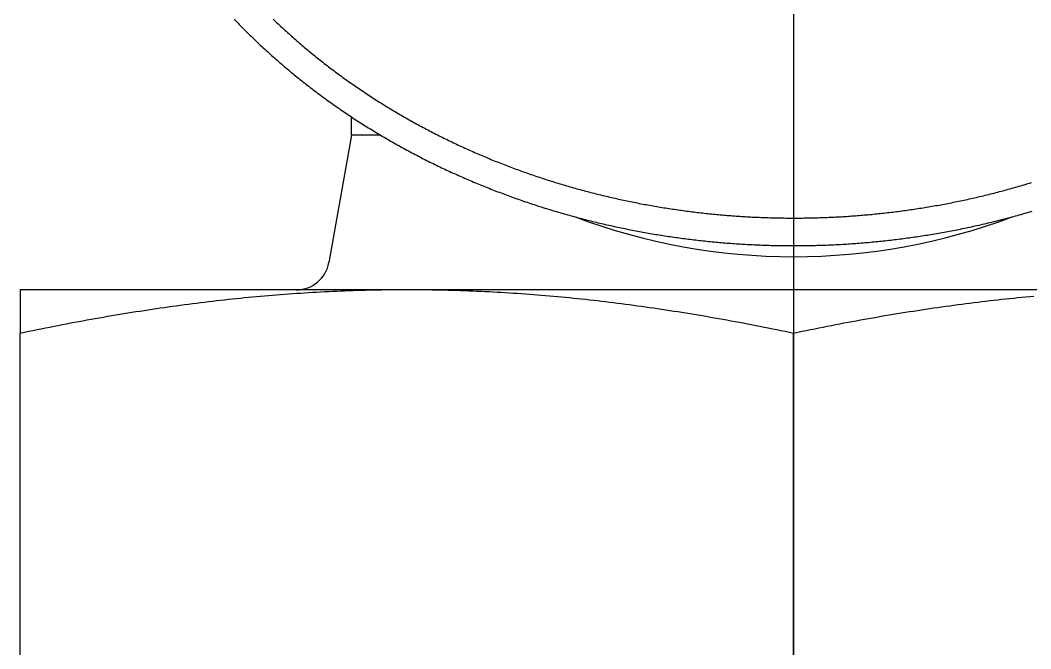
# Model space of a CAD drawing. Extents: x -15.1 to 49.4, y -18.2 to 42.
# Drawn here: x 33.95 to 43.09, y 25.25 to 30.94 of the extents above; entities that cross this region are included whole.
import ezdxf

# ---------------------------------------------------------------- set-up
doc = ezdxf.new("R2010")
doc.units = 0
doc.linetypes.add('CENTER', pattern=[50.8, 31.75, -6.35, 6.35, -6.35])
doc.layers.get('0').update_dxf_attribs({"linetype": 'CONTINUOUS'})
doc.layers.add('CENTER', color=1, linetype='CENTER')

msp = doc.modelspace()

# ---------------------------------------------------------------- linework, layer by layer
at = {"color": 7, "linetype": 'CONTINUOUS'}
for p, q in [((36.946717, 29.9), (36.946717, 30.064752)), ((36.946717, 29.9), (36.740871, 28.747263)), ((37.20948, 29.9), (36.946717, 29.9)), ((47.946717, 28.5), (33.946717, 28.5)), ((33.946717, 28.5), (33.946717, 28.105855)), ((33.946717, 11), (33.946717, 28.105855)), ((40.946717, 11), (40.946717, 28.105855))]:
    msp.add_line(p, q, dxfattribs=at)
at = {"color": 7}
for points in [[(35.8833, 30.9513, 0), (35.8949, 30.9391, 0), (35.9066, 30.927, 0), (35.9183, 30.9148, 0), (35.93, 30.9027, 0), (35.9418, 30.8907, 0), (35.9536, 30.8786, 0), (35.9655, 30.8667, 0), (35.9773, 30.8547, 0), (35.9892, 30.8428, 0), (36.0012, 30.8309, 0), (36.0132, 30.819, 0), (36.0252, 30.8072, 0), (36.0372, 30.7954, 0), (36.0493, 30.7837, 0), (36.0614, 30.772, 0), (36.0736, 30.7603, 0), (36.0858, 30.7487, 0), (36.098, 30.7371, 0), (36.1102, 30.7255, 0), (36.1225, 30.7139, 0), (36.1348, 30.7024, 0), (36.1471, 30.691, 0), (36.1595, 30.6795, 0), (36.1719, 30.6681, 0), (36.1844, 30.6568, 0), (36.1968, 30.6455, 0), (36.2093, 30.6342, 0), (36.2219, 30.6229, 0), (36.2344, 30.6117, 0), (36.247, 30.6005, 0), (36.2596, 30.5894, 0), (36.2723, 30.5782, 0), (36.285, 30.5672, 0), (36.2977, 30.5561, 0), (36.3105, 30.5451, 0), (36.3232, 30.5341, 0), (36.336, 30.5232, 0), (36.3489, 30.5123, 0), (36.3618, 30.5014, 0), (36.3747, 30.4906, 0), (36.3876, 30.4798, 0), (36.4005, 30.469, 0), (36.4135, 30.4583, 0), (36.4265, 30.4476, 0), (36.4396, 30.437, 0), (36.4527, 30.4264, 0), (36.4658, 30.4158, 0), (36.4789, 30.4052, 0), (36.4921, 30.3947, 0), (36.5053, 30.3843, 0), (36.5185, 30.3738, 0), (36.5317, 30.3634, 0), (36.545, 30.353, 0), (36.5583, 30.3427, 0), (36.5716, 30.3324, 0), (36.585, 30.3222, 0), (36.5984, 30.3119, 0), (36.6118, 30.3018, 0), (36.6252, 30.2916, 0), (36.6387, 30.2815, 0), (36.6522, 30.2714, 0), (36.6657, 30.2614, 0), (36.6792, 30.2514, 0), (36.6928, 30.2414, 0), (36.7064, 30.2315, 0), (36.72, 30.2216, 0), (36.7337, 30.2117, 0), (36.7474, 30.2019, 0), (36.7611, 30.1921, 0), (36.7748, 30.1824, 0), (36.7886, 30.1727, 0), (36.8023, 30.163, 0), (36.8162, 30.1533, 0), (36.83, 30.1437, 0), (36.8438, 30.1342, 0), (36.8577, 30.1246, 0), (36.8716, 30.1151, 0), (36.8856, 30.1057, 0), (36.8995, 30.0963, 0), (36.9135, 30.0869, 0), (36.9275, 30.0775, 0), (36.9415, 30.0682, 0), (36.9556, 30.0589, 0), (36.9696, 30.0497, 0), (36.9837, 30.0405, 0), (36.9979, 30.0313, 0), (37.012, 30.0222, 0), (37.0262, 30.0131, 0), (37.0404, 30.0041, 0), (37.0546, 29.9951, 0), (37.0688, 29.9861, 0), (37.0831, 29.9771, 0), (37.0973, 29.9682, 0), (37.1116, 29.9594, 0), (37.126, 29.9505, 0), (37.1403, 29.9417, 0), (37.1547, 29.933, 0), (37.1691, 29.9243, 0), (37.1835, 29.9156, 0), (37.1979, 29.9069, 0), (37.2123, 29.8983, 0), (37.2268, 29.8898, 0), (37.2413, 29.8812, 0), (37.2558, 29.8727, 0), (37.2704, 29.8643, 0), (37.2849, 29.8558, 0), (37.2995, 29.8475, 0), (37.3141, 29.8391, 0), (37.3287, 29.8308, 0), (37.3433, 29.8225, 0), (37.358, 29.8143, 0), (37.3727, 29.8061, 0), (37.3874, 29.7979, 0), (37.4021, 29.7898, 0), (37.4168, 29.7817, 0), (37.4315, 29.7737, 0), (37.4463, 29.7657, 0), (37.4611, 29.7577, 0), (37.4759, 29.7497, 0), (37.4907, 29.7418, 0), (37.5056, 29.734, 0), (37.5204, 29.7262, 0), (37.5353, 29.7184, 0), (37.5502, 29.7106, 0), (37.5651, 29.7029, 0), (37.58, 29.6952, 0), (37.595, 29.6876, 0), (37.61, 29.68, 0), (37.6249, 29.6724, 0), (37.6399, 29.6649, 0), (37.655, 29.6574, 0), (37.67, 29.65, 0), (37.685, 29.6426, 0), (37.7001, 29.6352, 0), (37.7152, 29.6279, 0), (37.7303, 29.6206, 0), (37.7454, 29.6133, 0), (37.7605, 29.6061, 0), (37.7757, 29.5989, 0), (37.7908, 29.5918, 0), (37.806, 29.5847, 0), (37.8212, 29.5776, 0), (37.8364, 29.5706, 0), (37.8516, 29.5636, 0), (37.8668, 29.5566, 0), (37.8821, 29.5497, 0), (37.8974, 29.5428, 0), (37.9126, 29.5359, 0), (37.9279, 29.5291, 0), (37.9432, 29.5224, 0), (37.9586, 29.5156, 0), (37.9739, 29.5089, 0), (37.9892, 29.5023, 0), (38.0046, 29.4956, 0), (38.02, 29.4891, 0), (38.0354, 29.4825, 0), (38.0508, 29.476, 0), (38.0662, 29.4695, 0), (38.0817, 29.4631, 0), (38.0971, 29.4567, 0), (38.1126, 29.4503, 0), (38.1281, 29.444, 0), (38.1436, 29.4377, 0), (38.1591, 29.4315, 0), (38.1746, 29.4252, 0), (38.1901, 29.4191, 0), (38.2057, 29.4129, 0), (38.2212, 29.4068, 0), (38.2368, 29.4008, 0), (38.2524, 29.3947, 0), (38.268, 29.3887, 0), (38.2836, 29.3828, 0), (38.2992, 29.3769, 0), (38.3148, 29.371, 0), (38.3305, 29.3652, 0), (38.3462, 29.3593, 0), (38.3618, 29.3536, 0), (38.3775, 29.3478, 0), (38.3932, 29.3421, 0), (38.4089, 29.3365, 0), (38.4247, 29.3309, 0), (38.4404, 29.3253, 0), (38.4561, 29.3197, 0), (38.4719, 29.3142, 0), (38.4877, 29.3088, 0), (38.5035, 29.3033, 0), (38.5193, 29.2979, 0), (38.5351, 29.2925, 0), (38.5509, 29.2872, 0), (38.5667, 29.2819, 0), (38.5826, 29.2767, 0), (38.5984, 29.2715, 0), (38.6143, 29.2663, 0), (38.6301, 29.2611, 0), (38.646, 29.256, 0), (38.6619, 29.251, 0), (38.6778, 29.2459, 0), (38.6938, 29.2409, 0), (38.7097, 29.236, 0), (38.7256, 29.2311, 0), (38.7416, 29.2262, 0), (38.7575, 29.2213, 0), (38.7735, 29.2165, 0), (38.7895, 29.2117, 0), (38.8055, 29.207, 0), (38.8215, 29.2023, 0), (38.8375, 29.1976, 0), (38.8535, 29.193, 0), (38.8695, 29.1884, 0), (38.8856, 29.1838, 0), (38.9016, 29.1793, 0), (38.9177, 29.1748, 0), (38.9338, 29.1704, 0), (38.9499, 29.166, 0), (38.9659, 29.1616, 0), (38.982, 29.1573, 0), (38.9982, 29.153, 0), (39.0143, 29.1487, 0), (39.0304, 29.1445, 0), (39.0465, 29.1403, 0), (39.0627, 29.1361, 0), (39.0788, 29.132, 0), (39.095, 29.1279, 0), (39.1112, 29.1239, 0), (39.1273, 29.1198, 0), (39.1435, 29.1159, 0), (39.1597, 29.1119, 0), (39.1759, 29.108, 0), (39.1921, 29.1042, 0), (39.2084, 29.1003, 0), (39.2246, 29.0965, 0), (39.2408, 29.0928, 0), (39.2571, 29.0891, 0), (39.2733, 29.0854, 0), (39.2896, 29.0817, 0), (39.3059, 29.0781, 0), (39.3222, 29.0745, 0), (39.3384, 29.071, 0), (39.3547, 29.0675, 0), (39.371, 29.064, 0), (39.3873, 29.0606, 0), (39.4037, 29.0572, 0), (39.42, 29.0539, 0), (39.4363, 29.0505, 0), (39.4526, 29.0473, 0), (39.469, 29.044, 0), (39.4853, 29.0408, 0), (39.5017, 29.0376, 0), (39.5181, 29.0345, 0), (39.5344, 29.0314, 0), (39.5508, 29.0283, 0), (39.5672, 29.0253, 0), (39.5836, 29.0223, 0), (39.6, 29.0193, 0), (39.6164, 29.0164, 0), (39.6328, 29.0135, 0), (39.6492, 29.0107, 0), (39.6657, 29.0079, 0), (39.6821, 29.0051, 0), (39.6985, 29.0023, 0), (39.715, 28.9996, 0), (39.7314, 28.997, 0), (39.7479, 28.9943, 0), (39.7643, 28.9918, 0), (39.7808, 28.9892, 0), (39.7973, 28.9867, 0), (39.8137, 28.9842, 0), (39.8302, 28.9817, 0), (39.8467, 28.9793, 0), (39.8632, 28.9769, 0), (39.8797, 28.9746, 0), (39.8962, 28.9723, 0), (39.9127, 28.97, 0), (39.9292, 28.9678, 0), (39.9457, 28.9656, 0), (39.9622, 28.9634, 0), (39.9788, 28.9613, 0), (39.9953, 28.9592, 0), (40.0118, 28.9572, 0), (40.0284, 28.9552, 0), (40.0449, 28.9532, 0), (40.0615, 28.9512, 0), (40.078, 28.9493, 0), (40.0946, 28.9475, 0), (40.1111, 28.9456, 0), (40.1277, 28.9438, 0), (40.1443, 28.9421, 0), (40.1608, 28.9403, 0), (40.1774, 28.9387, 0), (40.194, 28.937, 0), (40.2106, 28.9354, 0), (40.2271, 28.9338, 0), (40.2437, 28.9323, 0), (40.2603, 28.9307, 0), (40.2769, 28.9293, 0), (40.2935, 28.9278, 0), (40.3101, 28.9264, 0), (40.3267, 28.9251, 0), (40.3433, 28.9237, 0), (40.36, 28.9225, 0), (40.3766, 28.9212, 0), (40.3932, 28.92, 0), (40.4098, 28.9188, 0), (40.4264, 28.9176, 0), (40.4431, 28.9165, 0), (40.4597, 28.9155, 0), (40.4763, 28.9144, 0), (40.4929, 28.9134, 0), (40.5096, 28.9125, 0), (40.5262, 28.9115, 0), (40.5428, 28.9106, 0), (40.5595, 28.9098, 0), (40.5761, 28.9089, 0), (40.5927, 28.9082, 0), (40.6094, 28.9074, 0), (40.626, 28.9067, 0), (40.6427, 28.906, 0), (40.6593, 28.9054, 0), (40.6759, 28.9048, 0), (40.6926, 28.9042, 0), (40.7092, 28.9036, 0), (40.7259, 28.9031, 0), (40.7425, 28.9027, 0), (40.7592, 28.9023, 0), (40.7758, 28.9019, 0), (40.7925, 28.9015, 0), (40.8091, 28.9012, 0), (40.8258, 28.9009, 0), (40.8424, 28.9007, 0), (40.8591, 28.9004, 0), (40.8757, 28.9003, 0), (40.8924, 28.9001, 0), (40.909, 28.9, 0), (40.9257, 28.9, 0), (40.9424, 28.8999, 0), (40.959, 28.8999, 0), (40.9757, 28.9, 0), (40.9923, 28.9001, 0), (41.009, 28.9002, 0), (41.0256, 28.9003, 0), (41.0423, 28.9005, 0), (41.059, 28.9007, 0), (41.0756, 28.901, 0), (41.0923, 28.9013, 0), (41.109, 28.9016, 0), (41.1256, 28.902, 0), (41.1423, 28.9024, 0), (41.1589, 28.9029, 0), (41.1756, 28.9033, 0), (41.1923, 28.9038, 0), (41.2089, 28.9044, 0), (41.2256, 28.905, 0), (41.2423, 28.9056, 0), (41.2589, 28.9063, 0), (41.2756, 28.907, 0), (41.2922, 28.9077, 0), (41.3089, 28.9085, 0), (41.3256, 28.9093, 0), (41.3422, 28.9101, 0), (41.3589, 28.911, 0), (41.3756, 28.9119, 0), (41.3922, 28.9129, 0), (41.4089, 28.9139, 0), (41.4256, 28.9149, 0), (41.4422, 28.9159, 0), (41.4589, 28.917, 0), (41.4756, 28.9182, 0), (41.4922, 28.9193, 0), (41.5089, 28.9206, 0), (41.5255, 28.9218, 0), (41.5422, 28.9231, 0), (41.5589, 28.9244, 0), (41.5755, 28.9258, 0), (41.5922, 28.9271, 0), (41.6088, 28.9286, 0), (41.6255, 28.93, 0), (41.6422, 28.9315, 0), (41.6588, 28.9331, 0), (41.6755, 28.9347, 0), (41.6921, 28.9363, 0), (41.7088, 28.9379, 0), (41.7255, 28.9396, 0), (41.7421, 28.9413, 0), (41.7588, 28.9431, 0), (41.7754, 28.9449, 0), (41.7921, 28.9467, 0), (41.8087, 28.9486, 0), (41.8254, 28.9505, 0), (41.842, 28.9524, 0), (41.8587, 28.9544, 0), (41.8753, 28.9564, 0), (41.892, 28.9585, 0), (41.9086, 28.9606, 0), (41.9253, 28.9627, 0), (41.9419, 28.9648, 0), (41.9586, 28.967, 0), (41.9752, 28.9693, 0), (41.9919, 28.9716, 0), (42.0085, 28.9739, 0), (42.0251, 28.9762, 0), (42.0418, 28.9786, 0), (42.0584, 28.981, 0), (42.0751, 28.9835, 0), (42.0917, 28.986, 0), (42.1084, 28.9885, 0), (42.125, 28.9911, 0), (42.1417, 28.9937, 0), (42.1583, 28.9963, 0), (42.1749, 28.999, 0), (42.1916, 29.0018, 0), (42.2082, 29.0045, 0), (42.2249, 29.0073, 0), (42.2415, 29.0102, 0), (42.2581, 29.013, 0), (42.2748, 29.0159, 0), (42.2914, 29.0189, 0), (42.3081, 29.0219, 0), (42.3247, 29.0249, 0), (42.3413, 29.028, 0), (42.358, 29.0311, 0), (42.3746, 29.0342, 0), (42.3912, 29.0374, 0), (42.4079, 29.0406, 0), (42.4245, 29.0439, 0), (42.4412, 29.0472, 0), (42.4578, 29.0505, 0), (42.4744, 29.0539, 0), (42.4911, 29.0573, 0), (42.5077, 29.0608, 0), (42.5243, 29.0643, 0), (42.541, 29.0678, 0), (42.5576, 29.0714, 0), (42.5742, 29.075, 0), (42.5908, 29.0787, 0), (42.6075, 29.0824, 0), (42.6241, 29.0861, 0), (42.6407, 29.0899, 0), (42.6574, 29.0937, 0), (42.674, 29.0976, 0), (42.6906, 29.1015, 0), (42.7072, 29.1054, 0), (42.7239, 29.1094, 0), (42.7405, 29.1134, 0), (42.7571, 29.1175, 0), (42.7737, 29.1216, 0), (42.7904, 29.1257, 0), (42.807, 29.1299, 0), (42.8236, 29.1341, 0), (42.8402, 29.1384, 0), (42.8568, 29.1427, 0), (42.8735, 29.147, 0), (42.8901, 29.1514, 0), (42.9067, 29.1559, 0), (42.9233, 29.1603, 0), (42.9399, 29.1648, 0), (42.9565, 29.1694, 0), (42.9732, 29.174, 0), (42.9898, 29.1786, 0), (43.0064, 29.1833, 0), (43.023, 29.188, 0), (43.0396, 29.1928, 0), (43.0562, 29.1976, 0), (43.0728, 29.2025, 0), (43.0894, 29.2074, 0), (43.106, 29.2123, 0)], [(36.2349, 30.952, 0), (36.2466, 30.9408, 0), (36.2582, 30.9296, 0), (36.2699, 30.9185, 0), (36.2817, 30.9074, 0), (36.2934, 30.8964, 0), (36.3052, 30.8854, 0), (36.3171, 30.8744, 0), (36.3289, 30.8634, 0), (36.3408, 30.8525, 0), (36.3527, 30.8416, 0), (36.3647, 30.8307, 0), (36.3766, 30.8199, 0), (36.3887, 30.8091, 0), (36.4007, 30.7984, 0), (36.4128, 30.7877, 0), (36.4249, 30.777, 0), (36.437, 30.7663, 0), (36.4492, 30.7557, 0), (36.4614, 30.7451, 0), (36.4736, 30.7346, 0), (36.4858, 30.724, 0), (36.4981, 30.7135, 0), (36.5104, 30.7031, 0), (36.5228, 30.6927, 0), (36.5352, 30.6823, 0), (36.5476, 30.6719, 0), (36.56, 30.6616, 0), (36.5724, 30.6513, 0), (36.5849, 30.6411, 0), (36.5974, 30.6308, 0), (36.61, 30.6207, 0), (36.6226, 30.6105, 0), (36.6352, 30.6004, 0), (36.6478, 30.5903, 0), (36.6605, 30.5802, 0), (36.6731, 30.5702, 0), (36.6859, 30.5602, 0), (36.6986, 30.5503, 0), (36.7114, 30.5404, 0), (36.7242, 30.5305, 0), (36.737, 30.5206, 0), (36.7498, 30.5108, 0), (36.7627, 30.5011, 0), (36.7756, 30.4913, 0), (36.7885, 30.4816, 0), (36.8015, 30.4719, 0), (36.8145, 30.4623, 0), (36.8275, 30.4527, 0), (36.8405, 30.4431, 0), (36.8536, 30.4336, 0), (36.8667, 30.4241, 0), (36.8798, 30.4146, 0), (36.8929, 30.4052, 0), (36.9061, 30.3957, 0), (36.9193, 30.3864, 0), (36.9325, 30.3771, 0), (36.9458, 30.3678, 0), (36.959, 30.3585, 0), (36.9723, 30.3493, 0), (36.9856, 30.3401, 0), (36.999, 30.3309, 0), (37.0123, 30.3218, 0), (37.0257, 30.3127, 0), (37.0391, 30.3036, 0), (37.0526, 30.2946, 0), (37.066, 30.2856, 0), (37.0795, 30.2767, 0), (37.093, 30.2678, 0), (37.1066, 30.2589, 0), (37.1201, 30.25, 0), (37.1337, 30.2412, 0), (37.1473, 30.2325, 0), (37.1609, 30.2237, 0), (37.1746, 30.215, 0), (37.1882, 30.2063, 0), (37.2019, 30.1977, 0), (37.2156, 30.1891, 0), (37.2294, 30.1805, 0), (37.2431, 30.172, 0), (37.2569, 30.1635, 0), (37.2707, 30.155, 0), (37.2845, 30.1466, 0), (37.2984, 30.1382, 0), (37.3122, 30.1299, 0), (37.3261, 30.1216, 0), (37.34, 30.1133, 0), (37.3539, 30.105, 0), (37.3679, 30.0968, 0), (37.3819, 30.0886, 0), (37.3958, 30.0805, 0), (37.4099, 30.0724, 0), (37.4239, 30.0643, 0), (37.4379, 30.0563, 0), (37.452, 30.0483, 0), (37.4661, 30.0403, 0), (37.4802, 30.0324, 0), (37.4943, 30.0245, 0), (37.5085, 30.0166, 0), (37.5226, 30.0088, 0), (37.5368, 30.001, 0), (37.551, 29.9933, 0), (37.5652, 29.9856, 0), (37.5795, 29.9779, 0), (37.5937, 29.9702, 0), (37.608, 29.9626, 0), (37.6223, 29.9551, 0), (37.6366, 29.9475, 0), (37.6509, 29.94, 0), (37.6653, 29.9326, 0), (37.6797, 29.9251, 0), (37.694, 29.9177, 0), (37.7084, 29.9104, 0), (37.7229, 29.9031, 0), (37.7373, 29.8958, 0), (37.7517, 29.8885, 0), (37.7662, 29.8813, 0), (37.7807, 29.8741, 0), (37.7952, 29.867, 0), (37.8097, 29.8599, 0), (37.8242, 29.8528, 0), (37.8388, 29.8458, 0), (37.8534, 29.8388, 0), (37.8679, 29.8318, 0), (37.8825, 29.8249, 0), (37.8971, 29.818, 0), (37.9118, 29.8112, 0), (37.9264, 29.8044, 0), (37.9411, 29.7976, 0), (37.9557, 29.7908, 0), (37.9704, 29.7841, 0), (37.9851, 29.7775, 0), (37.9998, 29.7708, 0), (38.0146, 29.7642, 0), (38.0293, 29.7576, 0), (38.0441, 29.7511, 0), (38.0589, 29.7446, 0), (38.0737, 29.7382, 0), (38.0885, 29.7317, 0), (38.1033, 29.7254, 0), (38.1181, 29.719, 0), (38.133, 29.7127, 0), (38.1478, 29.7064, 0), (38.1627, 29.7002, 0), (38.1776, 29.694, 0), (38.1925, 29.6878, 0), (38.2074, 29.6816, 0), (38.2223, 29.6755, 0), (38.2373, 29.6695, 0), (38.2522, 29.6634, 0), (38.2672, 29.6575, 0), (38.2822, 29.6515, 0), (38.2972, 29.6456, 0), (38.3122, 29.6397, 0), (38.3272, 29.6338, 0), (38.3423, 29.628, 0), (38.3573, 29.6222, 0), (38.3724, 29.6165, 0), (38.3875, 29.6108, 0), (38.4026, 29.6051, 0), (38.4177, 29.5995, 0), (38.4328, 29.5939, 0), (38.4479, 29.5883, 0), (38.4631, 29.5828, 0), (38.4782, 29.5773, 0), (38.4934, 29.5718, 0), (38.5086, 29.5664, 0), (38.5237, 29.561, 0), (38.5389, 29.5556, 0), (38.5542, 29.5503, 0), (38.5694, 29.545, 0), (38.5846, 29.5398, 0), (38.5999, 29.5346, 0), (38.6151, 29.5294, 0), (38.6304, 29.5242, 0), (38.6457, 29.5191, 0), (38.661, 29.5141, 0), (38.6763, 29.509, 0), (38.6916, 29.504, 0), (38.7069, 29.4991, 0), (38.7223, 29.4941, 0), (38.7376, 29.4892, 0), (38.753, 29.4844, 0), (38.7684, 29.4795, 0), (38.7837, 29.4748, 0), (38.7991, 29.47, 0), (38.8145, 29.4653, 0), (38.83, 29.4606, 0), (38.8454, 29.4559, 0), (38.8608, 29.4513, 0), (38.8763, 29.4468, 0), (38.8917, 29.4422, 0), (38.9072, 29.4377, 0), (38.9227, 29.4332, 0), (38.9381, 29.4288, 0), (38.9536, 29.4244, 0), (38.9692, 29.42, 0), (38.9847, 29.4157, 0), (39.0002, 29.4114, 0), (39.0157, 29.4071, 0), (39.0313, 29.4029, 0), (39.0468, 29.3987, 0), (39.0624, 29.3946, 0), (39.078, 29.3904, 0), (39.0935, 29.3864, 0), (39.1091, 29.3823, 0), (39.1247, 29.3783, 0), (39.1403, 29.3743, 0), (39.156, 29.3704, 0), (39.1716, 29.3664, 0), (39.1872, 29.3626, 0), (39.2029, 29.3587, 0), (39.2185, 29.3549, 0), (39.2342, 29.3511, 0), (39.2498, 29.3474, 0), (39.2655, 29.3437, 0), (39.2812, 29.34, 0), (39.2969, 29.3364, 0), (39.3126, 29.3328, 0), (39.3283, 29.3293, 0), (39.344, 29.3257, 0), (39.3598, 29.3222, 0), (39.3755, 29.3188, 0), (39.3912, 29.3154, 0), (39.407, 29.312, 0), (39.4227, 29.3086, 0), (39.4385, 29.3053, 0), (39.4543, 29.302, 0), (39.4701, 29.2988, 0), (39.4858, 29.2956, 0), (39.5016, 29.2924, 0), (39.5174, 29.2893, 0), (39.5333, 29.2862, 0), (39.5491, 29.2831, 0), (39.5649, 29.2801, 0), (39.5807, 29.2771, 0), (39.5966, 29.2741, 0), (39.6124, 29.2712, 0), (39.6282, 29.2683, 0), (39.6441, 29.2654, 0), (39.66, 29.2626, 0), (39.6758, 29.2598, 0), (39.6917, 29.257, 0), (39.7076, 29.2543, 0), (39.7235, 29.2516, 0), (39.7394, 29.249, 0), (39.7553, 29.2464, 0), (39.7712, 29.2438, 0), (39.7871, 29.2413, 0), (39.803, 29.2387, 0), (39.8189, 29.2363, 0), (39.8348, 29.2338, 0), (39.8508, 29.2314, 0), (39.8667, 29.2291, 0), (39.8826, 29.2267, 0), (39.8986, 29.2244, 0), (39.9145, 29.2222, 0), (39.9305, 29.2199, 0), (39.9465, 29.2177, 0), (39.9624, 29.2156, 0), (39.9784, 29.2135, 0), (39.9944, 29.2114, 0), (40.0104, 29.2093, 0), (40.0263, 29.2073, 0), (40.0423, 29.2053, 0), (40.0583, 29.2034, 0), (40.0743, 29.2014, 0), (40.0903, 29.1996, 0), (40.1064, 29.1977, 0), (40.1224, 29.1959, 0), (40.1384, 29.1941, 0), (40.1544, 29.1924, 0), (40.1704, 29.1907, 0), (40.1865, 29.189, 0), (40.2025, 29.1874, 0), (40.2185, 29.1858, 0), (40.2346, 29.1842, 0), (40.2506, 29.1827, 0), (40.2667, 29.1812, 0), (40.2827, 29.1797, 0), (40.2988, 29.1783, 0), (40.3148, 29.1769, 0), (40.3309, 29.1756, 0), (40.3469, 29.1743, 0), (40.363, 29.173, 0), (40.3791, 29.1717, 0), (40.3951, 29.1705, 0), (40.4112, 29.1693, 0), (40.4273, 29.1682, 0), (40.4434, 29.1671, 0), (40.4595, 29.166, 0), (40.4755, 29.165, 0), (40.4916, 29.164, 0), (40.5077, 29.163, 0), (40.5238, 29.162, 0), (40.5399, 29.1611, 0), (40.556, 29.1603, 0), (40.5721, 29.1594, 0), (40.5882, 29.1586, 0), (40.6043, 29.1579, 0), (40.6204, 29.1572, 0), (40.6365, 29.1565, 0), (40.6526, 29.1558, 0), (40.6687, 29.1552, 0), (40.6848, 29.1546, 0), (40.7009, 29.154, 0), (40.717, 29.1535, 0), (40.7331, 29.153, 0), (40.7492, 29.1526, 0), (40.7653, 29.1522, 0), (40.7814, 29.1518, 0), (40.7975, 29.1515, 0), (40.8136, 29.1512, 0), (40.8297, 29.1509, 0), (40.8458, 29.1506, 0), (40.8619, 29.1504, 0), (40.878, 29.1503, 0), (40.8942, 29.1501, 0), (40.9103, 29.15, 0), (40.9264, 29.15, 0), (40.9425, 29.1499, 0), (40.9586, 29.1499, 0), (40.9747, 29.15, 0), (40.9908, 29.1501, 0), (41.007, 29.1502, 0), (41.0231, 29.1503, 0), (41.0392, 29.1505, 0), (41.0553, 29.1507, 0), (41.0714, 29.151, 0), (41.0876, 29.1513, 0), (41.1037, 29.1516, 0), (41.1198, 29.1519, 0), (41.1359, 29.1523, 0), (41.152, 29.1528, 0), (41.1682, 29.1532, 0), (41.1843, 29.1537, 0), (41.2004, 29.1543, 0), (41.2165, 29.1548, 0), (41.2326, 29.1554, 0), (41.2488, 29.1561, 0), (41.2649, 29.1567, 0), (41.281, 29.1575, 0), (41.2971, 29.1582, 0), (41.3132, 29.159, 0), (41.3294, 29.1598, 0), (41.3455, 29.1606, 0), (41.3616, 29.1615, 0), (41.3777, 29.1624, 0), (41.3938, 29.1634, 0), (41.41, 29.1644, 0), (41.4261, 29.1654, 0), (41.4422, 29.1665, 0), (41.4583, 29.1676, 0), (41.4744, 29.1687, 0), (41.4906, 29.1699, 0), (41.5067, 29.1711, 0), (41.5228, 29.1723, 0), (41.5389, 29.1736, 0), (41.555, 29.1749, 0), (41.5711, 29.1763, 0), (41.5873, 29.1776, 0), (41.6034, 29.1791, 0), (41.6195, 29.1805, 0), (41.6356, 29.182, 0), (41.6517, 29.1835, 0), (41.6678, 29.1851, 0), (41.6839, 29.1867, 0), (41.7001, 29.1883, 0), (41.7162, 29.19, 0), (41.7323, 29.1917, 0), (41.7484, 29.1934, 0), (41.7645, 29.1952, 0), (41.7806, 29.197, 0), (41.7967, 29.1988, 0), (41.8128, 29.2007, 0), (41.8289, 29.2026, 0), (41.845, 29.2046, 0), (41.8611, 29.2066, 0), (41.8772, 29.2086, 0), (41.8933, 29.2106, 0), (41.9094, 29.2127, 0), (41.9255, 29.2149, 0), (41.9416, 29.217, 0), (41.9577, 29.2192, 0), (41.9738, 29.2215, 0), (41.9899, 29.2237, 0), (42.006, 29.226, 0), (42.0221, 29.2284, 0), (42.0382, 29.2308, 0), (42.0543, 29.2332, 0), (42.0704, 29.2356, 0), (42.0865, 29.2381, 0), (42.1026, 29.2406, 0), (42.1187, 29.2432, 0), (42.1348, 29.2458, 0), (42.1509, 29.2484, 0), (42.1669, 29.2511, 0), (42.183, 29.2538, 0), (42.1991, 29.2565, 0), (42.2152, 29.2593, 0), (42.2313, 29.2621, 0), (42.2474, 29.265, 0), (42.2635, 29.2679, 0), (42.2796, 29.2708, 0), (42.2957, 29.2738, 0), (42.3117, 29.2768, 0), (42.3278, 29.2798, 0), (42.3439, 29.2829, 0), (42.36, 29.286, 0), (42.3761, 29.2892, 0), (42.3922, 29.2924, 0), (42.4082, 29.2956, 0), (42.4243, 29.2989, 0), (42.4404, 29.3022, 0), (42.4565, 29.3055, 0), (42.4725, 29.3089, 0), (42.4886, 29.3123, 0), (42.5047, 29.3158, 0), (42.5208, 29.3193, 0), (42.5369, 29.3228, 0), (42.5529, 29.3264, 0), (42.569, 29.33, 0), (42.5851, 29.3336, 0), (42.6011, 29.3373, 0), (42.6172, 29.3411, 0), (42.6333, 29.3448, 0), (42.6493, 29.3486, 0), (42.6654, 29.3525, 0), (42.6815, 29.3564, 0), (42.6975, 29.3603, 0), (42.7136, 29.3642, 0), (42.7297, 29.3682, 0), (42.7457, 29.3723, 0), (42.7618, 29.3764, 0), (42.7778, 29.3805, 0), (42.7939, 29.3847, 0), (42.81, 29.3889, 0), (42.826, 29.3931, 0), (42.8421, 29.3974, 0), (42.8581, 29.4017, 0), (42.8742, 29.4061, 0), (42.8902, 29.4105, 0), (42.9063, 29.4149, 0), (42.9223, 29.4194, 0), (42.9384, 29.4239, 0), (42.9544, 29.4285, 0), (42.9705, 29.4331, 0), (42.9865, 29.4377, 0), (43.0026, 29.4424, 0), (43.0186, 29.4471, 0), (43.0346, 29.4519, 0), (43.0507, 29.4567, 0), (43.0667, 29.4615, 0), (43.0827, 29.4664, 0), (43.0988, 29.4713, 0)], [(37.4467, 28.5, 0), (37.4088, 28.5, 0), (37.3711, 28.4998, 0), (37.3334, 28.4996, 0), (37.2957, 28.4992, 0), (37.2582, 28.4988, 0), (37.2207, 28.4982, 0), (37.1833, 28.4976, 0), (37.146, 28.4969, 0), (37.1087, 28.496, 0), (37.0715, 28.4951, 0), (37.0344, 28.4941, 0), (36.9973, 28.493, 0), (36.9603, 28.4918, 0), (36.9234, 28.4905, 0), (36.8864, 28.4891, 0), (36.8496, 28.4877, 0), (36.8128, 28.4861, 0), (36.776, 28.4845, 0), (36.7393, 28.4827, 0), (36.7027, 28.4809, 0), (36.666, 28.479, 0), (36.6295, 28.477, 0), (36.5929, 28.4749, 0), (36.5564, 28.4727, 0), (36.5199, 28.4704, 0), (36.4835, 28.468, 0), (36.4471, 28.4656, 0), (36.4107, 28.4631, 0), (36.3743, 28.4604, 0), (36.338, 28.4577, 0), (36.3017, 28.4549, 0), (36.2654, 28.4521, 0), (36.2291, 28.4491, 0), (36.1928, 28.4461, 0), (36.1566, 28.4429, 0), (36.1204, 28.4397, 0), (36.0842, 28.4364, 0), (36.0479, 28.4331, 0), (36.0117, 28.4296, 0), (35.9755, 28.426, 0), (35.9394, 28.4224, 0), (35.9032, 28.4187, 0), (35.867, 28.4149, 0), (35.8308, 28.411, 0), (35.7946, 28.4071, 0), (35.7584, 28.403, 0), (35.7222, 28.3989, 0), (35.686, 28.3947, 0), (35.6498, 28.3904, 0), (35.6136, 28.3861, 0), (35.5773, 28.3816, 0), (35.5411, 28.3771, 0), (35.5048, 28.3725, 0), (35.4685, 28.3678, 0), (35.4322, 28.363, 0), (35.3959, 28.3582, 0), (35.3596, 28.3532, 0), (35.3232, 28.3482, 0), (35.2868, 28.3431, 0), (35.2504, 28.3379, 0), (35.2139, 28.3327, 0), (35.1774, 28.3273, 0), (35.1409, 28.3219, 0), (35.1044, 28.3164, 0), (35.0678, 28.3109, 0), (35.0312, 28.3052, 0), (34.9945, 28.2995, 0), (34.9579, 28.2936, 0), (34.9211, 28.2877, 0), (34.8843, 28.2818, 0), (34.8475, 28.2757, 0), (34.8107, 28.2696, 0), (34.7738, 28.2633, 0), (34.7368, 28.257, 0), (34.6998, 28.2506, 0), (34.6627, 28.2442, 0), (34.6256, 28.2376, 0), (34.5884, 28.231, 0), (34.5512, 28.2243, 0), (34.5139, 28.2175, 0), (34.4766, 28.2106, 0), (34.4392, 28.2037, 0), (34.4017, 28.1967, 0), (34.3642, 28.1895, 0), (34.3266, 28.1823, 0), (34.2889, 28.1751, 0), (34.2512, 28.1677, 0), (34.2134, 28.1603, 0), (34.1755, 28.1527, 0), (34.1376, 28.1451, 0), (34.0996, 28.1374, 0), (34.0615, 28.1297, 0), (34.0233, 28.1218, 0), (33.9851, 28.1139, 0), (33.9467, 28.1059, 0)], [(40.9467, 28.1059, 0), (40.9084, 28.1139, 0), (40.8701, 28.1218, 0), (40.832, 28.1297, 0), (40.7939, 28.1374, 0), (40.7558, 28.1451, 0), (40.7179, 28.1527, 0), (40.68, 28.1603, 0), (40.6422, 28.1677, 0), (40.6045, 28.1751, 0), (40.5668, 28.1823, 0), (40.5292, 28.1895, 0), (40.4917, 28.1967, 0), (40.4543, 28.2037, 0), (40.4168, 28.2106, 0), (40.3795, 28.2175, 0), (40.3422, 28.2243, 0), (40.305, 28.231, 0), (40.2678, 28.2376, 0), (40.2307, 28.2442, 0), (40.1937, 28.2506, 0), (40.1566, 28.257, 0), (40.1197, 28.2633, 0), (40.0828, 28.2696, 0), (40.0459, 28.2757, 0), (40.0091, 28.2818, 0), (39.9723, 28.2877, 0), (39.9356, 28.2936, 0), (39.8989, 28.2995, 0), (39.8622, 28.3052, 0), (39.8256, 28.3109, 0), (39.789, 28.3164, 0), (39.7525, 28.3219, 0), (39.716, 28.3273, 0), (39.6795, 28.3327, 0), (39.6431, 28.3379, 0), (39.6066, 28.3431, 0), (39.5702, 28.3482, 0), (39.5339, 28.3532, 0), (39.4975, 28.3582, 0), (39.4612, 28.363, 0), (39.4249, 28.3678, 0), (39.3886, 28.3725, 0), (39.3524, 28.3771, 0), (39.3161, 28.3816, 0), (39.2799, 28.3861, 0), (39.2436, 28.3904, 0), (39.2074, 28.3947, 0), (39.1712, 28.3989, 0), (39.135, 28.403, 0), (39.0988, 28.4071, 0), (39.0626, 28.411, 0), (39.0265, 28.4149, 0), (38.9903, 28.4187, 0), (38.9541, 28.4224, 0), (38.9179, 28.426, 0), (38.8817, 28.4296, 0), (38.8455, 28.4331, 0), (38.8093, 28.4364, 0), (38.7731, 28.4397, 0), (38.7368, 28.4429, 0), (38.7006, 28.4461, 0), (38.6643, 28.4491, 0), (38.6281, 28.4521, 0), (38.5918, 28.4549, 0), (38.5555, 28.4577, 0), (38.5191, 28.4604, 0), (38.4828, 28.4631, 0), (38.4464, 28.4656, 0), (38.41, 28.468, 0), (38.3735, 28.4704, 0), (38.337, 28.4727, 0), (38.3005, 28.4749, 0), (38.264, 28.477, 0), (38.2274, 28.479, 0), (38.1908, 28.4809, 0), (38.1541, 28.4827, 0), (38.1174, 28.4845, 0), (38.0806, 28.4861, 0), (38.0438, 28.4877, 0), (38.007, 28.4891, 0), (37.9701, 28.4905, 0), (37.9331, 28.4918, 0), (37.8961, 28.493, 0), (37.859, 28.4941, 0), (37.8219, 28.4951, 0), (37.7847, 28.496, 0), (37.7474, 28.4969, 0), (37.7101, 28.4976, 0), (37.6727, 28.4982, 0), (37.6352, 28.4988, 0), (37.5977, 28.4992, 0), (37.5601, 28.4996, 0), (37.5224, 28.4998, 0), (37.4846, 28.5, 0), (37.4467, 28.5, 0)], [(43.1204, 28.4397, 0), (43.0842, 28.4364, 0), (43.0479, 28.4331, 0), (43.0117, 28.4296, 0), (42.9755, 28.426, 0), (42.9394, 28.4224, 0), (42.9032, 28.4187, 0), (42.867, 28.4149, 0), (42.8308, 28.411, 0), (42.7946, 28.4071, 0), (42.7584, 28.403, 0), (42.7222, 28.3989, 0), (42.686, 28.3947, 0), (42.6498, 28.3904, 0), (42.6136, 28.3861, 0), (42.5773, 28.3816, 0), (42.5411, 28.3771, 0), (42.5048, 28.3725, 0), (42.4685, 28.3678, 0), (42.4322, 28.363, 0), (42.3959, 28.3582, 0), (42.3596, 28.3532, 0), (42.3232, 28.3482, 0), (42.2868, 28.3431, 0), (42.2504, 28.3379, 0), (42.2139, 28.3327, 0), (42.1774, 28.3273, 0), (42.1409, 28.3219, 0), (42.1044, 28.3164, 0), (42.0678, 28.3109, 0), (42.0312, 28.3052, 0), (41.9945, 28.2995, 0), (41.9579, 28.2936, 0), (41.9211, 28.2877, 0), (41.8843, 28.2818, 0), (41.8475, 28.2757, 0), (41.8107, 28.2696, 0), (41.7738, 28.2633, 0), (41.7368, 28.257, 0), (41.6998, 28.2506, 0), (41.6627, 28.2442, 0), (41.6256, 28.2376, 0), (41.5884, 28.231, 0), (41.5512, 28.2243, 0), (41.5139, 28.2175, 0), (41.4766, 28.2106, 0), (41.4392, 28.2037, 0), (41.4017, 28.1967, 0), (41.3642, 28.1895, 0), (41.3266, 28.1823, 0), (41.2889, 28.1751, 0), (41.2512, 28.1677, 0), (41.2134, 28.1603, 0), (41.1755, 28.1527, 0), (41.1376, 28.1451, 0), (41.0996, 28.1374, 0), (41.0615, 28.1297, 0), (41.0233, 28.1218, 0), (40.9851, 28.1139, 0), (40.9467, 28.1059, 0)]]:
    msp.add_polyline3d(points, dxfattribs=at)
at = {"color": 7, "linetype": 'CONTINUOUS'}
for centre, radius, start, end in [((40.946717, 34.4), 5.6, 249.3280116, 290.6719884), ((36.445543, 28.8), 0.3, 270, 349.8753283)]:
    msp.add_arc(centre, radius, start, end, dxfattribs=at)
at = {"layer": 'CENTER', "color": 1, "linetype": 'CENTER'}
msp.add_line((40.946717, 42), (40.946717, -2), dxfattribs=at)

doc.saveas('drawing.dxf')
